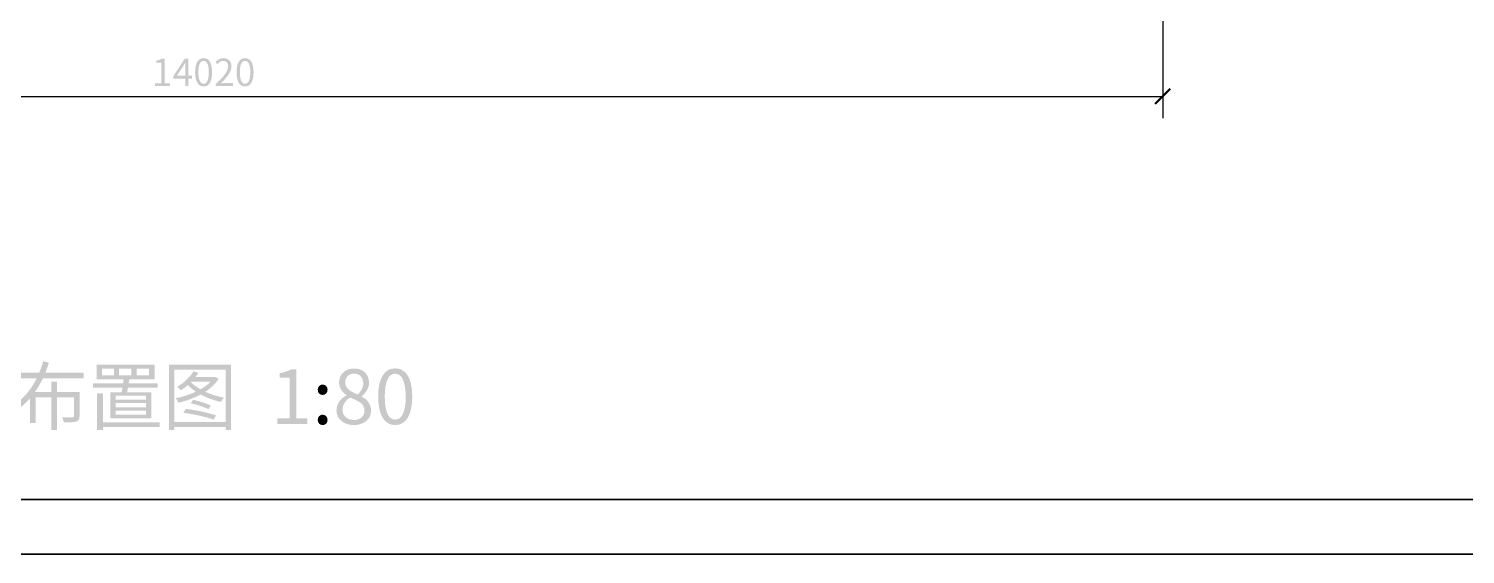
# Model space of a CAD drawing. Header units: millimetres. Extents: x -4600 to 229000, y -4300 to 19460.
# Drawn here: x 45732 to 56231, y -4300 to -464 of the extents above; entities that cross this region are included whole.
import ezdxf

# ---------------------------------------------------------------- set-up
doc = ezdxf.new("R2010")
doc.units = ezdxf.units.MM
doc.header["$LTSCALE"] = 100
for name, color, linetype, lineweight in [('A-DIMS', 7, 'Continuous', 13), ('A-SHEET', 7, 'Continuous', 35), ('A-TEXT', 7, 'Continuous', 18)]:
    doc.layers.add(name, color=color, linetype=linetype, lineweight=lineweight)

# ---------------------------------------------------------------- blocks, each defined once
blk = doc.blocks.new('_ARCHTICK')
at = {"color": 0, "linetype": 'BYBLOCK', "const_width": 0.15}
blk.add_lwpolyline([(-0.5, -0.5), (0.5, 0.5)], dxfattribs=at)
blk = doc.blocks.new('*D11')
at = {"layer": 'A-DIMS'}
h = blk.add_hatch(color=256, dxfattribs=at)
edge = h.paths.add_edge_path()
edge.add_line((6655, -2682), (6765, -2682))
edge.add_line((6765, -2682), (6765, -2661))
edge.add_line((6765, -2661), (6725, -2661))
edge.add_line((6725, -2661), (6725, -2482))
edge.add_line((6725, -2482), (6706, -2482))
edge.add_spline(control_points=[(6706, -2482), (6695, -2488), (6682, -2493), (6664, -2496)], knot_values=[0, 0, 0, 0, 1, 1, 1, 1], degree=3, periodic=0)
edge.add_line((6664, -2496), (6664, -2512))
edge.add_line((6664, -2512), (6700, -2512))
edge.add_line((6700, -2512), (6700, -2661))
edge.add_line((6700, -2661), (6655, -2661))
edge.add_line((6655, -2661), (6655, -2682))
h = blk.add_hatch(color=256, dxfattribs=at)
h.paths.add_polyline_path([(6876, -2682), (6899, -2682), (6899, -2627), (6926, -2627), (6926, -2607), (6899, -2607), (6899, -2482), (6872, -2482), (6788, -2610), (6788, -2627), (6876, -2627), (6876, -2682)])
edge = h.paths.add_edge_path(flags=0)
edge.add_line((6876, -2607), (6814, -2607))
edge.add_line((6814, -2607), (6860, -2539))
edge.add_spline(control_points=[(6860, -2539), (6866, -2529), (6871, -2519), (6876, -2509)], knot_values=[0, 0, 0, 0, 1, 1, 1, 1], degree=3, periodic=0)
edge.add_line((6876, -2509), (6877, -2509))
edge.add_spline(control_points=[(6877, -2509), (6876, -2519), (6876, -2536), (6876, -2545)], knot_values=[0, 0, 0, 0, 1, 1, 1, 1], degree=3, periodic=0)
edge.add_line((6876, -2545), (6876, -2607))
h = blk.add_hatch(color=256, dxfattribs=at)
edge = h.paths.add_edge_path()
edge.add_spline(control_points=[(7010, -2685), (7048, -2685), (7072, -2651), (7072, -2581), (7072, -2512), (7048, -2478), (7010, -2478), (6972, -2478), (6948, -2512), (6948, -2581), (6948, -2651), (6972, -2685), (7010, -2685)], knot_values=[0, 0, 0, 0, 1, 1, 1, 2, 2, 2, 3, 3, 3, 4, 4, 4, 4], degree=3, periodic=0)
edge = h.paths.add_edge_path(flags=0)
edge.add_spline(control_points=[(7010, -2665), (6987, -2665), (6972, -2640), (6972, -2581), (6972, -2523), (6987, -2498), (7010, -2498), (7033, -2498), (7048, -2523), (7048, -2581), (7048, -2640), (7033, -2665), (7010, -2665)], knot_values=[0, 0, 0, 0, 1, 1, 1, 2, 2, 2, 3, 3, 3, 4, 4, 4, 4], degree=3, periodic=0)
h = blk.add_hatch(color=256, dxfattribs=at)
edge = h.paths.add_edge_path()
edge.add_line((7098, -2682), (7224, -2682))
edge.add_line((7224, -2682), (7224, -2660))
edge.add_line((7224, -2660), (7168, -2660))
edge.add_spline(control_points=[(7168, -2660), (7158, -2660), (7146, -2661), (7135, -2662)], knot_values=[0, 0, 0, 0, 1, 1, 1, 1], degree=3, periodic=0)
edge.add_spline(control_points=[(7135, -2662), (7182, -2618), (7214, -2577), (7214, -2537), (7214, -2501), (7191, -2478), (7156, -2478), (7130, -2478), (7113, -2490), (7097, -2507)], knot_values=[0, 0, 0, 0, 1, 1, 1, 2, 2, 2, 3, 3, 3, 3], degree=3, periodic=0)
edge.add_line((7097, -2507), (7111, -2522))
edge.add_spline(control_points=[(7111, -2522), (7122, -2508), (7136, -2498), (7153, -2498), (7177, -2498), (7189, -2515), (7189, -2538), (7189, -2572), (7160, -2612), (7098, -2667)], knot_values=[0, 0, 0, 0, 1, 1, 1, 2, 2, 2, 3, 3, 3, 3], degree=3, periodic=0)
edge.add_line((7098, -2667), (7098, -2682))
h = blk.add_hatch(color=256, dxfattribs=at)
edge = h.paths.add_edge_path()
edge.add_spline(control_points=[(7313, -2685), (7351, -2685), (7375, -2651), (7375, -2581), (7375, -2512), (7351, -2478), (7313, -2478), (7275, -2478), (7251, -2512), (7251, -2581), (7251, -2651), (7275, -2685), (7313, -2685)], knot_values=[0, 0, 0, 0, 1, 1, 1, 2, 2, 2, 3, 3, 3, 4, 4, 4, 4], degree=3, periodic=0)
edge = h.paths.add_edge_path(flags=0)
edge.add_spline(control_points=[(7313, -2665), (7290, -2665), (7275, -2640), (7275, -2581), (7275, -2523), (7290, -2498), (7313, -2498), (7336, -2498), (7351, -2523), (7351, -2581), (7351, -2640), (7336, -2665), (7313, -2665)], knot_values=[0, 0, 0, 0, 1, 1, 1, 2, 2, 2, 3, 3, 3, 4, 4, 4, 4], degree=3, periodic=0)
for p, q in [((14020, -120), (14020, -2917)), ((0, -2757), (14020, -2757))]:
    blk.add_line(p, q)
at = {"layer": 'A-DIMS', "xscale": 110, "yscale": 110}
blk.add_blockref('_ARCHTICK', (14020, -2757), dxfattribs=at)
blk = doc.blocks.new('SOURCE_DIMENSIONS')
blk.add_blockref('*D11', (0, 0))
blk = doc.blocks.new('PLAN_DIMENSIONS')
blk.add_blockref('SOURCE_DIMENSIONS', (0, 0))
blk = doc.blocks.new('A02_SHEET')
at = {"layer": 'A-TEXT'}
h = blk.add_hatch(color=256, dxfattribs=at)
edge = h.paths.add_edge_path()
edge.add_spline(control_points=[(5837, -2891), (5830, -2919), (5820, -2947), (5808, -2975)], knot_values=[0, 0, 0, 0, 1, 1, 1, 1], degree=3, periodic=0)
edge.add_line((5808, -2975), (5653, -2975))
edge.add_line((5653, -2975), (5653, -3015))
edge.add_line((5653, -3015), (5790, -3015))
edge.add_spline(control_points=[(5790, -3015), (5754, -3088), (5703, -3155), (5637, -3200)], knot_values=[0, 0, 0, 0, 1, 1, 1, 1], degree=3, periodic=0)
edge.add_spline(control_points=[(5637, -3200), (5644, -3209), (5655, -3224), (5661, -3235)], knot_values=[0, 0, 0, 0, 1, 1, 1, 1], degree=3, periodic=0)
edge.add_spline(control_points=[(5661, -3235), (5691, -3214), (5717, -3190), (5741, -3163)], knot_values=[0, 0, 0, 0, 1, 1, 1, 1], degree=3, periodic=0)
edge.add_line((5741, -3163), (5741, -3343))
edge.add_line((5741, -3343), (5782, -3343))
edge.add_line((5782, -3343), (5782, -3154))
edge.add_line((5782, -3154), (5897, -3154))
edge.add_line((5897, -3154), (5897, -3394))
edge.add_line((5897, -3394), (5939, -3394))
edge.add_line((5939, -3394), (5939, -3154))
edge.add_line((5939, -3154), (6062, -3154))
edge.add_line((6062, -3154), (6062, -3291))
edge.add_spline(control_points=[(6062, -3291), (6062, -3298), (6059, -3300), (6050, -3301)], knot_values=[0, 0, 0, 0, 1, 1, 1, 1], degree=3, periodic=0)
edge.add_spline(control_points=[(6050, -3301), (6041, -3301), (6010, -3301), (5975, -3300)], knot_values=[0, 0, 0, 0, 1, 1, 1, 1], degree=3, periodic=0)
edge.add_spline(control_points=[(5975, -3300), (5980, -3311), (5987, -3326), (5989, -3337)], knot_values=[0, 0, 0, 0, 1, 1, 1, 1], degree=3, periodic=0)
edge.add_spline(control_points=[(5989, -3337), (6035, -3337), (6064, -3337), (6081, -3331), (6098, -3324), (6103, -3313), (6103, -3291)], knot_values=[0, 0, 0, 0, 1, 1, 1, 2, 2, 2, 2], degree=3, periodic=0)
edge.add_line((6103, -3291), (6103, -3115))
edge.add_line((6103, -3115), (6062, -3115))
edge.add_line((6062, -3115), (5939, -3115))
edge.add_line((5939, -3115), (5939, -3041))
edge.add_line((5939, -3041), (5897, -3041))
edge.add_line((5897, -3041), (5897, -3115))
edge.add_line((5897, -3115), (5778, -3115))
edge.add_spline(control_points=[(5778, -3115), (5800, -3083), (5819, -3050), (5836, -3015)], knot_values=[0, 0, 0, 0, 1, 1, 1, 1], degree=3, periodic=0)
edge.add_line((5836, -3015), (6133, -3015))
edge.add_line((6133, -3015), (6133, -2975))
edge.add_line((6133, -2975), (5853, -2975))
edge.add_spline(control_points=[(5853, -2975), (5863, -2951), (5872, -2925), (5879, -2901)], knot_values=[0, 0, 0, 0, 1, 1, 1, 1], degree=3, periodic=0)
edge.add_line((5879, -2901), (5837, -2891))
h = blk.add_hatch(color=256, dxfattribs=at)
h.paths.add_polyline_path([(6329, -3118), (6329, -3307), (6629, -3307), (6629, -3118), (6451, -3118), (6457, -3085), (6674, -3085), (6674, -3053), (6462, -3053), (6467, -3023), (6653, -3023), (6653, -2915), (6228, -2915), (6228, -3023), (6425, -3023), (6421, -3053), (6202, -3053), (6202, -3085), (6416, -3085), (6411, -3118), (6329, -3118)])
h.paths.add_polyline_path([(6232, -3126), (6232, -3394), (6274, -3394), (6274, -3371), (6689, -3371), (6689, -3338), (6274, -3338), (6274, -3126), (6232, -3126)], flags=0)
h.paths.add_polyline_path([(6368, -3252), (6590, -3252), (6590, -3282), (6368, -3282), (6368, -3252)], flags=0)
h.paths.add_polyline_path([(6368, -3197), (6590, -3197), (6590, -3227), (6368, -3227), (6368, -3197)], flags=0)
h.paths.add_polyline_path([(6368, -3143), (6590, -3143), (6590, -3172), (6368, -3172), (6368, -3143)], flags=0)
h.paths.add_polyline_path([(6520, -2944), (6612, -2944), (6612, -2993), (6520, -2993), (6520, -2944)], flags=0)
h.paths.add_polyline_path([(6392, -2944), (6482, -2944), (6482, -2993), (6392, -2993), (6392, -2944)], flags=0)
h.paths.add_polyline_path([(6267, -2944), (6354, -2944), (6354, -2993), (6267, -2993), (6267, -2944)], flags=0)
h = blk.add_hatch(color=256, dxfattribs=at)
h.paths.add_polyline_path([(6757, -2916), (6757, -3394), (6796, -3394), (6796, -3371), (7171, -3371), (7171, -3394), (7211, -3394), (7211, -2916), (6757, -2916)])
h.paths.add_polyline_path([(6796, -3334), (6796, -2953), (7171, -2953), (7171, -3334), (6796, -3334)], flags=0)
edge = h.paths.add_edge_path(flags=0)
edge.add_spline(control_points=[(6937, -2964), (6910, -3008), (6863, -3051), (6816, -3079)], knot_values=[0, 0, 0, 0, 1, 1, 1, 1], degree=3, periodic=0)
edge.add_spline(control_points=[(6816, -3079), (6825, -3084), (6839, -3097), (6845, -3103)], knot_values=[0, 0, 0, 0, 1, 1, 1, 1], degree=3, periodic=0)
edge.add_spline(control_points=[(6845, -3103), (6861, -3092), (6878, -3079), (6895, -3065)], knot_values=[0, 0, 0, 0, 1, 1, 1, 1], degree=3, periodic=0)
edge.add_spline(control_points=[(6895, -3065), (6911, -3082), (6932, -3098), (6953, -3113)], knot_values=[0, 0, 0, 0, 1, 1, 1, 1], degree=3, periodic=0)
edge.add_spline(control_points=[(6953, -3113), (6907, -3135), (6855, -3151), (6806, -3161)], knot_values=[0, 0, 0, 0, 1, 1, 1, 1], degree=3, periodic=0)
edge.add_spline(control_points=[(6806, -3161), (6813, -3169), (6822, -3185), (6826, -3194)], knot_values=[0, 0, 0, 0, 1, 1, 1, 1], degree=3, periodic=0)
edge.add_spline(control_points=[(6826, -3194), (6879, -3182), (6936, -3162), (6988, -3134)], knot_values=[0, 0, 0, 0, 1, 1, 1, 1], degree=3, periodic=0)
edge.add_spline(control_points=[(6988, -3134), (7034, -3158), (7085, -3177), (7137, -3188)], knot_values=[0, 0, 0, 0, 1, 1, 1, 1], degree=3, periodic=0)
edge.add_spline(control_points=[(7137, -3188), (7142, -3179), (7153, -3164), (7160, -3157)], knot_values=[0, 0, 0, 0, 1, 1, 1, 1], degree=3, periodic=0)
edge.add_spline(control_points=[(7160, -3157), (7112, -3149), (7064, -3134), (7022, -3114)], knot_values=[0, 0, 0, 0, 1, 1, 1, 1], degree=3, periodic=0)
edge.add_spline(control_points=[(7022, -3114), (7062, -3088), (7097, -3056), (7120, -3019)], knot_values=[0, 0, 0, 0, 1, 1, 1, 1], degree=3, periodic=0)
edge.add_line((7120, -3019), (7096, -3006))
edge.add_line((7096, -3006), (7090, -3007))
edge.add_line((7090, -3007), (6949, -3007))
edge.add_spline(control_points=[(6949, -3007), (6957, -2997), (6965, -2987), (6971, -2976)], knot_values=[0, 0, 0, 0, 1, 1, 1, 1], degree=3, periodic=0)
edge.add_line((6971, -2976), (6937, -2964))
edge = h.paths.add_edge_path(flags=0)
edge.add_line((6917, -3043), (6921, -3039))
edge.add_line((6921, -3039), (7062, -3039))
edge.add_spline(control_points=[(7062, -3039), (7043, -3060), (7017, -3079), (6987, -3096)], knot_values=[0, 0, 0, 0, 1, 1, 1, 1], degree=3, periodic=0)
edge.add_spline(control_points=[(6987, -3096), (6959, -3080), (6935, -3062), (6917, -3043)], knot_values=[0, 0, 0, 0, 1, 1, 1, 1], degree=3, periodic=0)
edge = h.paths.add_edge_path(flags=0)
edge.add_spline(control_points=[(6861, -3267), (6936, -3276), (7031, -3298), (7083, -3317)], knot_values=[0, 0, 0, 0, 1, 1, 1, 1], degree=3, periodic=0)
edge.add_line((7083, -3317), (7101, -3286))
edge.add_spline(control_points=[(7101, -3286), (7048, -3269), (6954, -3247), (6880, -3239)], knot_values=[0, 0, 0, 0, 1, 1, 1, 1], degree=3, periodic=0)
edge.add_line((6880, -3239), (6861, -3267))
edge = h.paths.add_edge_path(flags=0)
edge.add_spline(control_points=[(6916, -3198), (6959, -3207), (7015, -3226), (7046, -3241)], knot_values=[0, 0, 0, 0, 1, 1, 1, 1], degree=3, periodic=0)
edge.add_line((7046, -3241), (7062, -3214))
edge.add_spline(control_points=[(7062, -3214), (7032, -3199), (6977, -3181), (6933, -3173)], knot_values=[0, 0, 0, 0, 1, 1, 1, 1], degree=3, periodic=0)
edge.add_line((6933, -3173), (6916, -3198))
h = blk.add_hatch(color=256, dxfattribs=at)
edge = h.paths.add_edge_path()
edge.add_line((7549, -3350), (7769, -3350))
edge.add_line((7769, -3350), (7769, -3309))
edge.add_line((7769, -3309), (7688, -3309))
edge.add_line((7688, -3309), (7688, -2950))
edge.add_line((7688, -2950), (7650, -2950))
edge.add_spline(control_points=[(7650, -2950), (7628, -2963), (7603, -2972), (7567, -2978)], knot_values=[0, 0, 0, 0, 1, 1, 1, 1], degree=3, periodic=0)
edge.add_line((7567, -2978), (7567, -3010))
edge.add_line((7567, -3010), (7639, -3010))
edge.add_line((7639, -3010), (7639, -3309))
edge.add_line((7639, -3309), (7549, -3309))
edge.add_line((7549, -3309), (7549, -3350))
h = blk.add_hatch(color=256, dxfattribs=at)
edge = h.paths.add_edge_path()
edge.add_spline(control_points=[(8109, -3357), (8183, -3357), (8234, -3312), (8234, -3254), (8234, -3199), (8201, -3169), (8166, -3149)], knot_values=[0, 0, 0, 0, 1, 1, 1, 2, 2, 2, 2], degree=3, periodic=0)
edge.add_line((8166, -3149), (8166, -3146))
edge.add_spline(control_points=[(8166, -3146), (8190, -3127), (8219, -3091), (8219, -3049), (8219, -2988), (8178, -2944), (8110, -2944), (8047, -2944), (8000, -2985), (8000, -3045), (8000, -3088), (8025, -3118), (8054, -3138)], knot_values=[0, 0, 0, 0, 1, 1, 1, 2, 2, 2, 3, 3, 3, 4, 4, 4, 4], degree=3, periodic=0)
edge.add_line((8054, -3138), (8054, -3140))
edge.add_spline(control_points=[(8054, -3140), (8017, -3160), (7981, -3197), (7981, -3251), (7981, -3312), (8034, -3357), (8109, -3357)], knot_values=[0, 0, 0, 0, 1, 1, 1, 2, 2, 2, 2], degree=3, periodic=0)
edge = h.paths.add_edge_path(flags=0)
edge.add_spline(control_points=[(8109, -3320), (8061, -3320), (8025, -3289), (8025, -3246), (8025, -3208), (8048, -3176), (8080, -3156)], knot_values=[0, 0, 0, 0, 1, 1, 1, 2, 2, 2, 2], degree=3, periodic=0)
edge.add_spline(control_points=[(8080, -3156), (8137, -3179), (8186, -3198), (8186, -3252), (8186, -3292), (8156, -3320), (8109, -3320)], knot_values=[0, 0, 0, 0, 1, 1, 1, 2, 2, 2, 2], degree=3, periodic=0)
edge = h.paths.add_edge_path(flags=0)
edge.add_spline(control_points=[(8136, -3133), (8088, -3114), (8045, -3093), (8045, -3045), (8045, -3007), (8072, -2981), (8109, -2981), (8152, -2981), (8177, -3012), (8177, -3052), (8177, -3082), (8163, -3109), (8136, -3133)], knot_values=[0, 0, 0, 0, 1, 1, 1, 2, 2, 2, 3, 3, 3, 4, 4, 4, 4], degree=3, periodic=0)
h = blk.add_hatch(color=256, dxfattribs=at)
edge = h.paths.add_edge_path()
edge.add_spline(control_points=[(8410, -3357), (8486, -3357), (8535, -3288), (8535, -3149), (8535, -3010), (8486, -2943), (8410, -2943), (8334, -2943), (8286, -3010), (8286, -3149), (8286, -3288), (8334, -3357), (8410, -3357)], knot_values=[0, 0, 0, 0, 1, 1, 1, 2, 2, 2, 3, 3, 3, 4, 4, 4, 4], degree=3, periodic=0)
edge = h.paths.add_edge_path(flags=0)
edge.add_spline(control_points=[(8410, -3317), (8365, -3317), (8334, -3266), (8334, -3149), (8334, -3032), (8365, -2982), (8410, -2982), (8456, -2982), (8487, -3032), (8487, -3149), (8487, -3266), (8456, -3317), (8410, -3317)], knot_values=[0, 0, 0, 0, 1, 1, 1, 2, 2, 2, 3, 3, 3, 4, 4, 4, 4], degree=3, periodic=0)
h = blk.add_hatch(color=256, dxfattribs=at)
edge = h.paths.add_edge_path()
edge.add_spline(control_points=[(7880, -3137), (7900, -3137), (7916, -3122), (7916, -3099), (7916, -3077), (7900, -3061), (7880, -3061), (7860, -3061), (7844, -3077), (7844, -3099), (7844, -3122), (7860, -3137), (7880, -3137)], knot_values=[0, 0, 0, 0, 1, 1, 1, 2, 2, 2, 3, 3, 3, 4, 4, 4, 4], degree=3, periodic=0)
h = blk.add_hatch(color=256, dxfattribs=at)
edge = h.paths.add_edge_path()
edge.add_spline(control_points=[(7880, -3357), (7900, -3357), (7916, -3342), (7916, -3319), (7916, -3297), (7900, -3281), (7880, -3281), (7860, -3281), (7844, -3297), (7844, -3319), (7844, -3342), (7860, -3357), (7880, -3357)], knot_values=[0, 0, 0, 0, 1, 1, 1, 2, 2, 2, 3, 3, 3, 4, 4, 4, 4], degree=3, periodic=0)
at = {"layer": 'A-SHEET'}
for points in [[(-4600, -4300), (29000, -4300), (29000, 19460), (-4600, 19460)], [(-4200, -3900), (28600, -3900), (28600, 19060), (-4200, 19060)]]:
    blk.add_lwpolyline(points, close=True, dxfattribs=at)
blk.add_blockref('PLAN_DIMENSIONS', (0, 1800))

msp = doc.modelspace()

# ---------------------------------------------------------------- block references
msp.add_blockref('A02_SHEET', (40000, 0))

doc.saveas('drawing.dxf')
